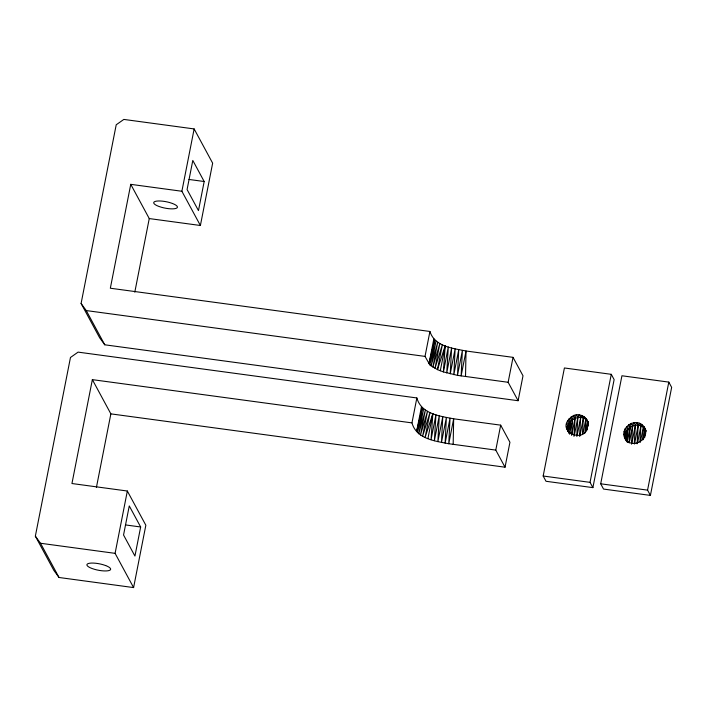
<?xml version="1.0" encoding="UTF-8"?>
<svg xmlns="http://www.w3.org/2000/svg" width="707" height="707" viewBox="0 0 707 707"><rect width="100%" height="100%" fill="white"/><g stroke="black" fill="none" stroke-linecap="round" stroke-linejoin="round"><path stroke-width="1.06" d="M453.169 444.323L453.664 418.8C439.913 416.114 421.363 414.046 416.856 397.953L78.088 352.121L70.47 357.486L35.35 536.162L53.856 570.39L59.026 577.486L133.596 587.579L145.845 525.248L127.34 491.02L71.946 483.526L92.361 379.641L411.96 422.883C416.458 438.976 435.017 441.044 448.759 443.731L495.784 450.094L505.037 467.203L110.866 413.869L92.361 379.641M465.524 376.522L466.019 350.999C452.842 348.268 434.717 346.66 429.927 331.468L110.336 288.226L130.751 184.341L181.885 191.261L200.39 225.489L149.257 218.569L130.751 184.341M569.241 433.329C561.791 421.522 582.807 410.29 588.471 423.06M571.61 435.035L572.555 419.437L573.66 415.451C578.998 413.295 585.67 415.946 587.623 421.469L587.11 429.989M573.978 436.387L575.083 418.084L576.435 414.762L577.858 417.395L576.735 435.998M579.563 436.016L580.686 417.413L581.949 415.504L583.372 418.137L582.4 434.284M584.919 433.046L586.2 418.844L588.445 423.016L586.2 418.844M588.463 423.864L587.464 421.222C591.07 448.326 549.366 430.828 573.66 415.451L575.083 418.084L571.76 435.017M629.142 442.821L630.078 427.222L626.543 426.507L627.966 429.14L625.925 439.533C621.241 427.655 640.772 419.065 645.995 430.846C640.127 412.72 614.763 428 627.197 441.91L631.192 423.237L632.615 425.87L631.51 444.164M625.925 439.533L626.411 431.5L624.988 428.866L627.966 429.14L627.197 441.91L624.502 436.899L625.35 436.882L626.411 431.5L624.095 431.509L625.518 434.142L623.928 434.248L625.35 436.882M634.259 443.784L635.39 425.172L636.786 422.565L638.218 425.199L637.087 443.802M639.923 442.069L640.904 425.923L639.482 423.29L638.218 425.199L634.541 443.89M642.513 439.789L643.724 426.621L645.146 429.255L644.634 437.766M421.505 406.56L416.609 431.491L422.344 407.7L417.439 432.631L423.634 408.885L418.738 433.815L425.367 410.095L420.462 435.026L427.496 411.315L422.6 436.246L430.006 412.508L425.101 437.439L432.834 413.666L431.04 439.701L435.936 414.77L434.372 440.726L439.268 415.796L437.872 441.654L442.768 416.723L441.477 442.476L446.373 417.545L445.127 443.165L450.032 418.235L448.759 443.731L453.664 418.8L500.68 425.154L509.933 442.273L505.037 467.203M518.107 400.719L523.003 375.788L513.035 357.353L466.019 350.999L461.123 375.93L462.387 350.433L457.482 375.364L458.728 349.744L453.832 374.675L455.122 348.922L450.226 373.853L451.623 347.994L446.727 372.925L448.3 346.969L443.395 371.9L437.456 369.637L445.189 345.864L443.395 371.9L457.482 375.364L508.139 382.293L518.107 400.719L104.76 344.795L99.599 337.699L81.093 303.471L116.213 124.785L123.831 119.421L194.142 128.93L212.648 163.167L200.39 225.489M96.408 487.459L110.866 413.869M134.798 292.159L149.257 218.569M181.885 191.261L194.142 128.93M133.596 587.579L115.091 553.351L127.34 491.02M204.182 181.513L198.473 210.598L187.081 189.538L192.799 160.445L204.182 181.513L188.955 179.454M140.658 526.98L134.94 556.064L123.548 535.005L129.266 505.912L140.658 526.98L125.422 524.921M411.96 422.883L416.856 397.953M433.868 338.759L428.963 363.69L434.699 339.899L429.803 364.83L435.998 341.083L431.093 366.014L437.721 342.294L432.825 367.225L439.86 343.514L434.955 368.444L442.361 344.707L437.456 369.637L429.803 364.83L425.022 356.399L429.927 331.468M440.284 370.795L445.189 345.864M427.929 438.596L432.834 413.666M508.139 382.293L513.035 357.353M495.784 450.094L500.68 425.154M543.17 476.014L564.407 367.976L611.272 374.321L614.127 379.588L592.89 487.627L546.016 481.281L543.17 476.014L590.036 482.36L592.89 487.627M572.555 419.437L569.02 418.721L570.443 421.354L568.401 431.747L566.979 429.114L567.827 429.096L568.888 423.723L567.456 421.089L570.443 421.354L569.665 434.125L572.555 419.437L571.132 416.803M574.331 435.344L577.858 417.395L579.263 414.779L580.686 417.413L577.009 436.113M579.846 436.095L583.372 418.137L584.318 416.891L585.741 419.525L583.036 433.285M585.555 431.968L587.623 421.469M590.036 482.36L611.272 374.321M600.694 483.8L621.93 375.762L668.804 382.107L671.65 387.365L650.413 495.404L603.539 489.067L600.694 483.8L647.568 490.137L650.413 495.404M629.283 442.803L632.615 425.87L633.967 422.547L635.39 425.172L631.855 443.13M637.581 442.821L640.904 425.923L641.841 424.677L643.264 427.311L640.356 442.122M643.087 439.754L645.146 429.255M647.568 490.137L668.804 382.107M81.093 303.471L86.254 310.567L425.022 356.399M35.35 536.162L40.52 543.259L115.091 553.351M627.975 442.335L625.775 439.277C633.392 450.173 651.73 437.465 643.724 426.621M569.197 433.25L568.242 431.491L569.895 433.789M568.242 431.491L568.888 423.723L566.572 423.723L567.995 426.356L566.404 426.462L567.827 429.096M628.656 424.589L630.078 427.222M86.254 310.567L104.76 344.795M40.52 543.259L59.026 577.486M645.323 429.883L645.995 431.65M588.038 423.873L588.542 426.021M172.473 203.483L169.733 202.573A12.09 3.252 11.1 0 0 155.08 201.46A12.09 3.252 11.1 0 0 158.668 206.356L161.408 207.257A12.09 3.252 11.1 0 0 176.061 208.379A12.09 3.252 11.1 0 0 172.473 203.483M105.679 565.565L102.939 564.663A12.09 3.252 11.1 0 0 88.287 563.541A12.09 3.252 11.1 0 0 91.875 568.446L94.614 569.347A12.09 3.252 11.1 0 0 109.267 570.469A12.09 3.252 11.1 0 0 105.679 565.565"/></g></svg>
